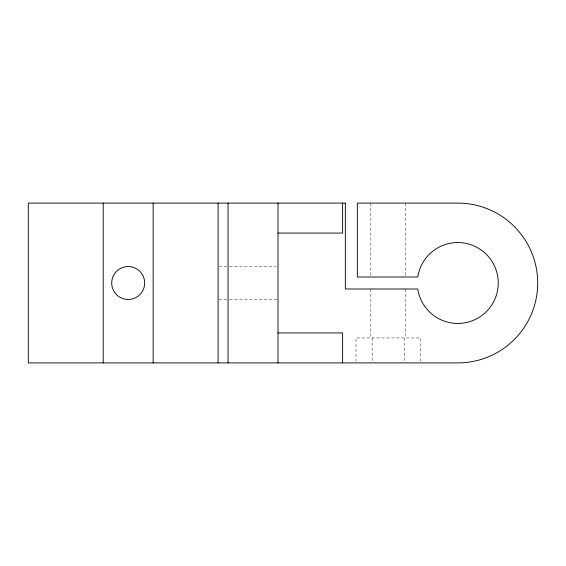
<?xml version="1.0" encoding="UTF-8"?>
<svg xmlns="http://www.w3.org/2000/svg" width="566" height="566" viewBox="0 0 566 566"><rect width="100%" height="100%" fill="white"/><g stroke="black" fill="none" stroke-linecap="round" stroke-linejoin="round"><path stroke-width="0.42" stroke-dasharray="2.83 2.12" d="M218.957 266.522L228.65 266.522M229.534 266.522L276.243 266.522M218.957 299.478L228.65 299.478M229.534 299.478L278.005 299.478M420.595 361.186L420.595 337.937L356.007 337.937L356.007 361.186M405.78 203.095L405.78 277.007M405.78 288.993L405.78 337.937M404.449 337.937L404.449 361.186M372.159 337.937L372.159 361.186M370.822 203.095L370.822 277.007M370.822 288.993L370.822 337.937"/><path stroke-width="0.85" d="M278.005 233.058L342.621 233.058L342.621 203.095M278.005 332.942L342.621 332.942L342.621 362.905M278.005 203.095L278.005 362.905M228.063 203.095L228.063 362.905M218.08 203.095L218.08 362.905M153.153 203.095L153.153 362.905M103.21 203.095L103.21 362.905M345.352 203.095L28.3 203.095L28.3 362.905L457.795 362.905A79.905 79.905 0 0 0 537.7 283A79.905 79.905 0 0 0 457.795 203.095L357.337 203.095L357.337 277.007L417.786 277.007A40.455 40.455 0 0 1 479.735 249.012A40.455 40.455 0 0 1 479.735 316.988A40.455 40.455 0 0 1 417.786 288.993L345.352 288.993L345.352 203.095M116.532 294.653A16.478 16.478 0 0 0 144.104 287.266A16.478 16.478 0 0 0 123.919 267.081A16.478 16.478 0 0 0 116.532 294.653"/></g></svg>
